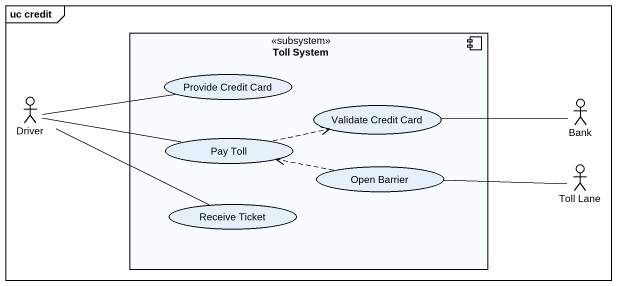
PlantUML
@startuml
mainframe uc credit
component "Toll System" as Toll_System <<subsystem>> {
  usecase "Provide Credit Card" as Provide_Credit_Card
  usecase "Validate Credit Card" as Validate_Credit_Card
  usecase "Pay Toll" as Pay_Toll
  usecase "Open Barrier" as Open_Barrier
  usecase "Receive Ticket" as Receive_Ticket
}
actor Driver
actor Bank
actor "Toll Lane" as Toll_Lane
Driver -right- Provide_Credit_Card
Driver -right- Pay_Toll
Driver -right- Receive_Ticket
Bank -left- Validate_Credit_Card
Pay_Toll .right.> Validate_Credit_Card
Open_Barrier .left.> Pay_Toll
Toll_Lane -left- Open_Barrier
@enduml
